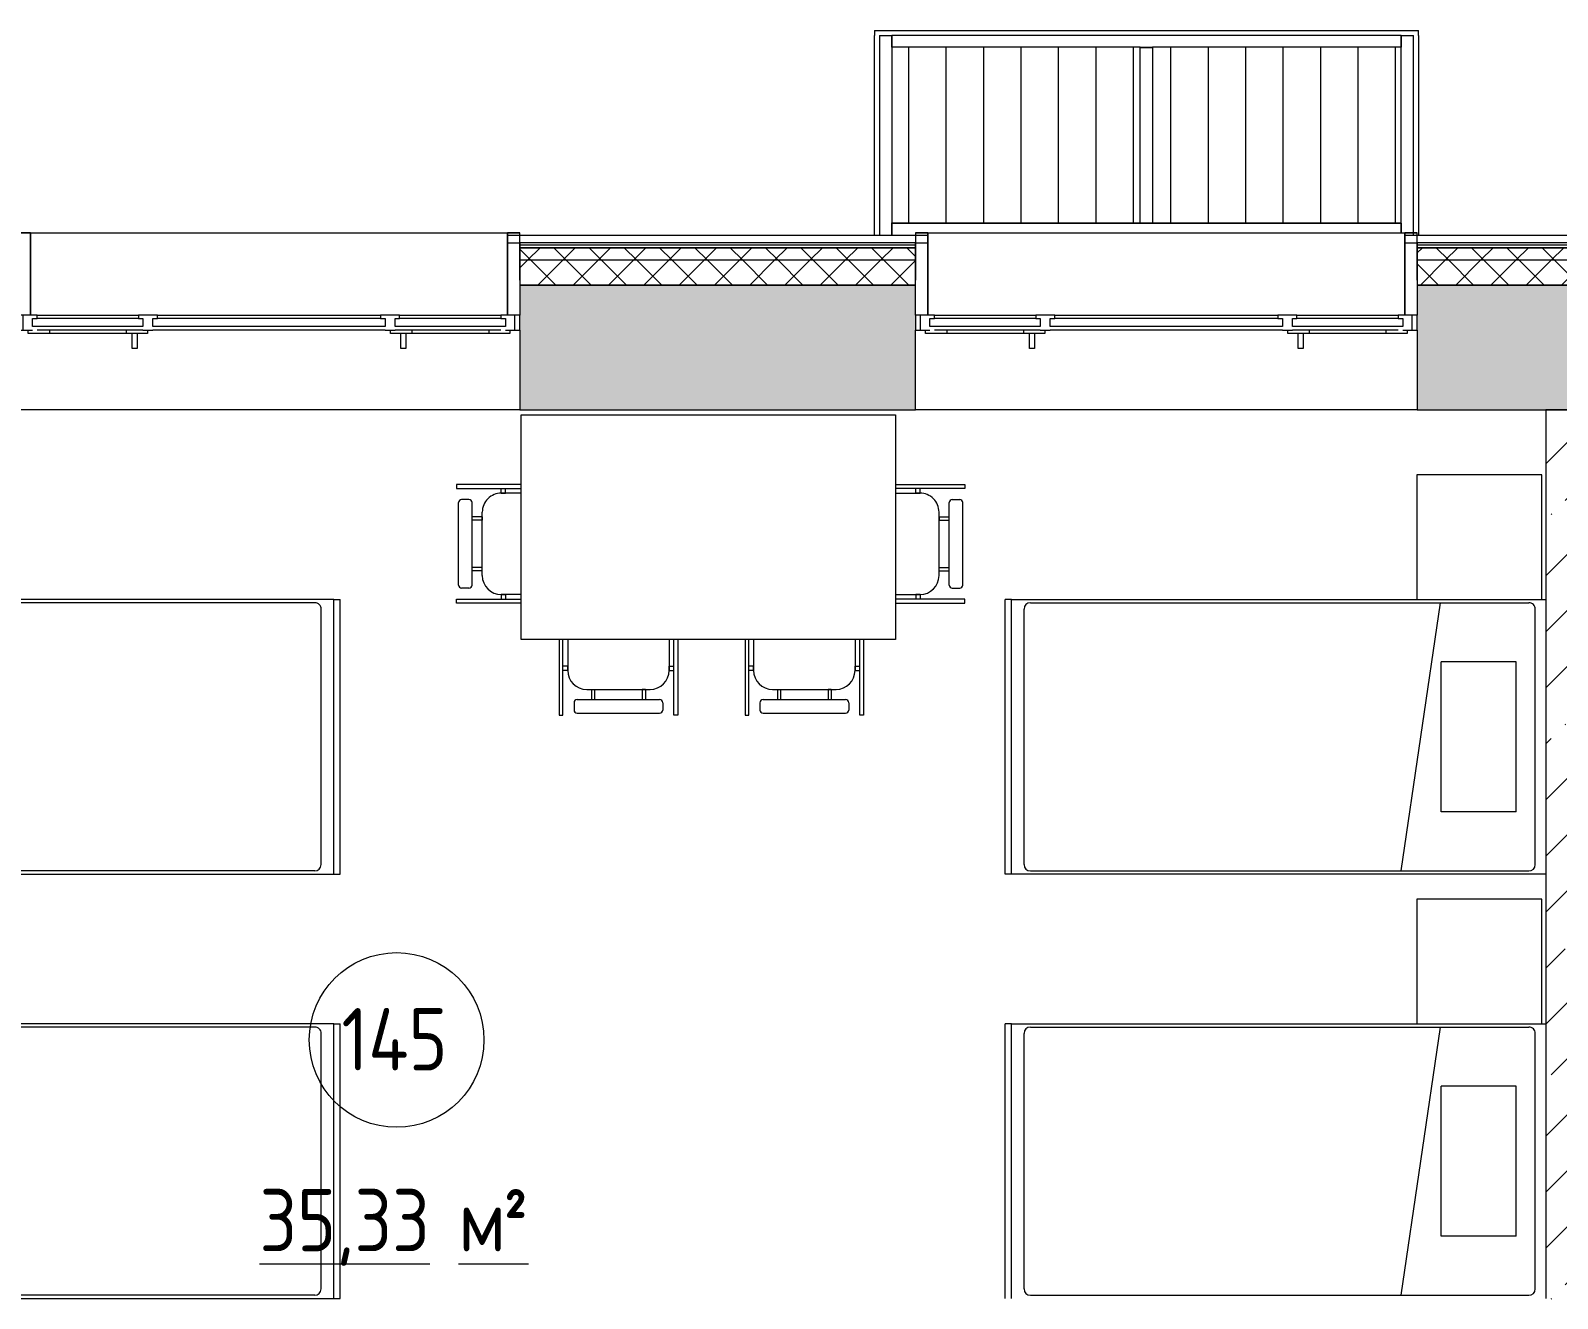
# Model space of a CAD drawing. Header units: millimetres. Extents: x -515342 to 330399, y -224905 to 507333.
# Drawn here: x -304569 to -298451, y -23754 to -18674 of the extents above; entities that cross this region are included whole.
import ezdxf

# ---------------------------------------------------------------- set-up
doc = ezdxf.new("R2010")
doc.units = ezdxf.units.MM
doc.layers.get('0').update_dxf_attribs({"lineweight": 0})
for name, color, linetype, lineweight in [('_ Окна', 7, 'Continuous', 0), ('Витраж', 7, 'Continuous', 0), ('Марки помещений', 7, 'Continuous', 0), ('Мебель', 7, 'Continuous', 0), ('Окна', 7, 'Continuous', 0), ('Панели витража', 7, 'Continuous', 0), ('Стены внутренние', 7, 'Continuous', 0), ('Стены наружные', 7, 'Continuous', 0), ('Стены несущие', 7, 'Continuous', 0), ('Стены отделка', 7, 'Continuous', 0), ('Стены штриховка', 7, 'Continuous', 0)]:
    doc.layers.add(name, color=color, linetype=linetype, lineweight=lineweight)
doc.styles.add('GOST Common_1', font='', dxfattribs={"width": 0.9, "height": 250})
doc.styles.add('GOST Common_2', font='', dxfattribs={"width": 0.9, "height": 250})
doc.styles.get('GOST Common_1').set_extended_font_data('GOST Common')
doc.styles.get('GOST Common_2').set_extended_font_data('GOST Common')
pattern_1 = [(45, (0, 0), (-70.71068, 70.71068), []), (135, (0, 0), (-70.71068, -70.71068), [])]
pattern_2 = [(90, (0, 1380.71), (-150, 9e-15), [])]
pattern_3 = [(90, (0, 14773.38), (-150, 9e-15), [])]

# ---------------------------------------------------------------- blocks, each defined once
blk = doc.blocks.new('Окно_ПВХ_3Створки_1Фрамуга-верх - АР_Окно_ОП_1820_h_х1970_3ст2фр-в-9696728-О_АР_П_1_0_000_План 1 этажа')
at = {"layer": '_ Окна'}
for p, q in [((-929, 130), (-1005, 130)), ((-1005, 130), (-1005, 70)), ((-985, 70), (-985, 130)), ((-929, 116), (-929, 130)), ((-447, 130), (-523, 130)), ((-523, 130), (-523, 116)), ((-447, 116), (-447, 130)), ((523, 130), (447, 130)), ((447, 130), (447, 116)), ((523, 116), (523, 130)), ((929, 130), (929, 116)), ((1005, 130), (929, 130)), ((985, 70), (985, 130)), ((1005, 70), (1005, 130)), ((-1005, 70), (-947, 70)), ((-965, 56), (-965, 70)), ((-947, 84), (-947, 116)), ((-947, 116), (-929, 116)), ((-505, 84), (-947, 84)), ((-523, 116), (-929, 116)), ((-880, 70), (-880, 56)), ((-572, 70), (-572, 56)), ((-523, 116), (-505, 116)), ((-505, 116), (-505, 84)), ((-505, 70), (-465, 70)), ((-487, 70), (-487, 56)), ((-465, 84), (-465, 116)), ((-465, 116), (-447, 116)), ((465, 84), (-465, 84)), ((447, 116), (-447, 116)), ((447, 116), (465, 116)), ((465, 116), (465, 84)), ((465, 70), (505, 70)), ((487, 56), (487, 70)), ((505, 84), (505, 116)), ((505, 116), (523, 116)), ((947, 84), (505, 84)), ((929, 116), (523, 116)), ((572, 70), (572, 56)), ((880, 70), (880, 56)), ((929, 116), (947, 116)), ((947, 116), (947, 84)), ((947, 70), (1005, 70)), ((965, 70), (965, 56)), ((-880, 56), (-965, 56)), ((-487, 56), (-572, 56)), ((572, 56), (487, 56)), ((965, 56), (880, 56))]:
    blk.add_line(p, q, dxfattribs=at)
at = {"layer": 'Окна'}
for p, q in [((-929, 130), (-523, 130)), ((-447, 130), (447, 130)), ((523, 130), (929, 130)), ((-505, 70), (-929, 70)), ((465, 70), (-465, 70)), ((929, 70), (505, 70)), ((-572, 56), (-880, 56)), ((-548.5, -4), (-548.5, 56)), ((-528.5, 56), (-528.5, -4)), ((528.5, -4), (528.5, 56)), ((548.5, 56), (548.5, -4)), ((880, 56), (572, 56)), ((-528.5, -4), (-548.5, -4)), ((548.5, -4), (528.5, -4))]:
    blk.add_line(p, q, dxfattribs=at)
blk = doc.blocks.new('Прямоугольный импост - АР_Откос_Металлический_50х330 Белый Левый-9898761-О_АР_П_1_0_000_План 1 этажа')
at = {"layer": 'Витраж'}
blk.add_line((8064.1, 16115), (9974.1, 16115), dxfattribs=at)
blk = doc.blocks.new('Прямоугольный импост - АР_Откос_Металлический_50х330 Белый Правый-9899492-О_АР_П_1_0_000_План 1 этажа')
at = {"layer": 'Витраж', "lineweight": 18}
for p, q in [((-50, -290), (-50, 40)), ((-50, 40), (0, 40)), ((-1, 39), (-49, 39)), ((-49, 39), (-49, -290)), ((-1, -150), (-1, 39)), ((0, 40), (0, -150)), ((0, -150), (-1, -150))]:
    blk.add_line(p, q, dxfattribs=at)
blk = doc.blocks.new('Прямоугольный импост - АР_Откос_Металлический_50х330 Белый Левый-9898760-О_АР_П_1_0_000_План 1 этажа')
at = {"layer": 'Витраж', "lineweight": 18}
for p, q in [((0, 40), (-50, 40)), ((-50, 40), (-50, -290)), ((-49, -290), (-49, 39)), ((-49, 39), (-1, 39)), ((-1, 39), (-1, -150)), ((0, -150), (0, 40)), ((-1, -150), (0, -150))]:
    blk.add_line(p, q, dxfattribs=at)
blk = doc.blocks.new('Системная панель - АР_ПанельВитража_Монолитный поликарбонат 6мм-V170-О_АР_П_1_0_000_План 1 этажа')
at = {"layer": 'Панели витража'}
h = blk.add_hatch(dxfattribs=at)
h.set_pattern_fill('FP_67', color=256, style=0, pattern_type=2)
h.set_pattern_definition(pattern_2)
h.paths.add_polyline_path([(74679.9, 16154.1), (75674.9, 16154.1), (75674.9, 16859), (74679.9, 16859)])
h = blk.add_hatch(dxfattribs=at)
h.set_pattern_fill('FP_68', color=256, style=0, pattern_type=2)
h.set_pattern_definition(pattern_3)
h.paths.add_polyline_path([(75465.1, 16152.6), (75674.9, 16152.6), (75674.9, 16154.1), (74679.9, 16154.1), (74679.9, 16152.6)])
for p, q in [((75674.9, 16859), (74679.9, 16859)), ((74679.9, 16859), (74679.9, 16154.1)), ((75674.9, 16154.1), (75674.9, 16859)), ((74679.9, 16154.1), (75674.9, 16154.1)), ((74679.9, 16152.2), (74679.9, 16154.1)), ((75674.9, 16152.2), (75674.9, 16154.1))]:
    blk.add_line(p, q, dxfattribs=at)
blk = doc.blocks.new('Прямоугольный импост - АР_Импост_50х50 _труба_-10238076-О_АР_П_1_0_000_План 1 этажа')
at = {"layer": 'Витраж'}
for p, q in [((18736.4, 16859), (18736.4, 16905)), ((19756.4, 16905), (18736.4, 16905)), ((19756.4, 16857.4), (19731.4, 16857.4))]:
    blk.add_line(p, q, dxfattribs=at)
blk = doc.blocks.new('Прямоугольный импост - АР_Импост_50х50 _труба_-10238077-О_АР_П_1_0_000_План 1 этажа')
at = {"layer": 'Витраж'}
for p, q in [((55674.9, 16152.6), (56694.9, 16152.6)), ((56694.9, 16152.6), (56694.9, 16115))]:
    blk.add_line(p, q, dxfattribs=at)
blk = doc.blocks.new('Прямоугольный импост - АР_Импост_50х50 _труба_-V171-О_АР_П_1_0_000_План 1 этажа')
at = {"layer": 'Витраж'}
for p, q in [((75674.9, 16905), (75724.9, 16905)), ((75674.9, 16859), (75674.9, 16905)), ((75724.9, 16115), (75724.9, 16905)), ((75674.9, 16115), (75674.9, 16152.6)), ((75724.9, 16105), (75724.9, 16114))]:
    blk.add_line(p, q, dxfattribs=at)
blk = doc.blocks.new('Прямоугольный импост - АР_Импост_50х50 _труба_-V165-О_АР_П_1_0_000_План 1 этажа')
at = {"layer": 'Витраж'}
for p, q in [((62629.9, 16905), (62679.9, 16905)), ((62629.9, 16905), (62629.9, 16105)), ((62679.9, 16905), (62679.9, 16859)), ((62679.9, 16152.6), (62679.9, 16105))]:
    blk.add_line(p, q, dxfattribs=at)
blk = doc.blocks.new('Системная панель - АР_ПанельВитража_Монолитный поликарбонат 6мм-V172-О_АР_П_1_0_000_План 1 этажа')
at = {"layer": 'Панели витража'}
h = blk.add_hatch(dxfattribs=at)
h.set_pattern_fill('FP_67', color=256, style=0, pattern_type=2)
h.set_pattern_definition(pattern_2)
h.paths.add_polyline_path([(73634.9, 16154.1), (74629.9, 16154.1), (74629.9, 16859), (73634.9, 16859)])
h = blk.add_hatch(dxfattribs=at)
h.set_pattern_fill('FP_68', color=256, style=0, pattern_type=2)
h.set_pattern_definition(pattern_3)
h.paths.add_polyline_path([(73688.4, 16152.6), (74629.9, 16152.6), (74629.9, 16154.1), (73634.9, 16154.1), (73634.9, 16152.6)])
for p, q in [((74629.9, 16859), (73634.9, 16859)), ((73634.9, 16859), (73634.9, 16154.1)), ((74629.9, 16154.1), (74629.9, 16859)), ((73634.9, 16154.1), (74629.9, 16154.1)), ((73634.9, 16152.2), (73634.9, 16154.1)), ((74629.9, 16152.2), (74629.9, 16154.1))]:
    blk.add_line(p, q, dxfattribs=at)
blk = doc.blocks.new('Прямоугольный импост - АР_Импост_50х50 _труба_-10238080-О_АР_П_1_0_000_План 1 этажа')
at = {"layer": 'Витраж'}
for p, q in [((20776.4, 16905), (19756.4, 16905)), ((20776.4, 16905), (20776.4, 16859)), ((19781.4, 16857.4), (19756.4, 16857.4))]:
    blk.add_line(p, q, dxfattribs=at)
blk = doc.blocks.new('Прямоугольный импост - АР_Импост_50х50 _труба_-V167-О_АР_П_1_0_000_План 1 этажа')
at = {"layer": 'Витраж'}
for p, q in [((62679.9, 16105), (62679.9, 16152.6)), ((62679.9, 16152.6), (63699.9, 16152.6))]:
    blk.add_line(p, q, dxfattribs=at)
blk = doc.blocks.new('Прямоугольный импост - АР_Импост_50х50 _труба_-V161-О_АР_П_1_0_000_План 1 этажа')
at = {"layer": 'Витраж'}
for p, q in [((55649.9, 16857.4), (55699.9, 16857.4)), ((55699.9, 16152.6), (55649.9, 16152.6))]:
    blk.add_line(p, q, dxfattribs=at)
blk = doc.blocks.new('СД_Люблино_Фасады_rvt-1-О_АР_П_1_0_000_План 1 этажа')
at = {"layer": 'Стены внутренние'}
h = blk.add_hatch(dxfattribs=at)
h.set_pattern_fill('FP_1', color=256, style=0, pattern_type=2)
h.set_pattern_definition([(45, (0, 0), (-224.5064, 224.5064), []), (45, (224.5, 0), (-224.5064, 224.5064), [396.875, -79.375, 3.353, -76.022])])
h.paths.add_polyline_path([(95008.7, 15405), (95268.9, 15405), (95268.9, 15905), (93672.7, 15905), (93672.7, 15405), (94120.4, 15405)])
h.paths.add_polyline_path([(101935, 15405), (101935, 15905), (97278.9, 15905), (97278.9, 15405), (101435, 15405)])
h.paths.add_polyline_path([(91662.7, 15405), (91662.7, 15905), (90062.5, 15905), (90062.5, 15405), (91455.3, 15405)])
h.paths.add_polyline_path([(88052.5, 15405), (88052.5, 15905), (86472.6, 15905), (86472.6, 15405), (87902, 15405)])
h.paths.add_polyline_path([(83460.2, 15405), (84462.6, 15405), (84462.6, 15905), (82935.3, 15905), (82935.3, 15405)])
h.paths.add_polyline_path([(80925.3, 15405), (80925.3, 15905), (79340.3, 15905), (79340.3, 15405), (80795.2, 15405)])
h.paths.add_polyline_path([(72144.8, 15405), (73729.7, 15405), (73729.7, 15905), (72144.8, 15905), (72144.8, 15520.8)])
h.paths.add_polyline_path([(70134.8, 15405), (70134.8, 15905), (68493.6, 15905), (68493.6, 15405), (69731.3, 15405)])
h.paths.add_polyline_path([(76353.4, 15405), (77330.3, 15405), (77330.3, 15905), (75739.7, 15905), (75739.7, 15405)])
h.paths.add_polyline_path([(60500.1, 15405), (62868.6, 15405), (62868.6, 15905), (60500.1, 15905), (60500.1, 15725)])
h.paths.add_polyline_path([(64878.6, 15405), (66483.6, 15405), (66483.6, 15905), (64878.6, 15905), (64878.6, 15520.8)])
h.paths.add_polyline_path([(58090.1, 15405), (58090.1, 15905), (56894.2, 15905), (56894.2, 15405), (57698.2, 15405)])
h.paths.add_polyline_path([(51650.9, 15405), (54484.2, 15405), (54484.2, 15905), (51650.9, 15905)])
h.paths.add_polyline_path([(49990.9, 15405), (49990.9, 15905), (47243.8, 15905), (47243.8, 15405), (49703, 15405)])
h.paths.add_polyline_path([(40819.6, 15405), (41213.8, 15405), (41213.8, 15905), (38819.5, 15905), (38819.5, 15405), (39931.2, 15405)])
h.paths.add_polyline_path([(44833.8, 15405), (44833.8, 15905), (43623.8, 15905), (43623.8, 15405), (44430.3, 15405)])
h.paths.add_polyline_path([(36809.5, 15405), (36809.5, 15905), (35219.5, 15905), (35219.5, 15405), (36406, 15405)])
h.paths.add_polyline_path([(29609.5, 15405), (29609.5, 15905), (28023.1, 15905), (28023.1, 15405), (29271.1, 15405)])
h.paths.add_polyline_path([(31619.5, 15405), (33209.5, 15405), (33209.5, 15905), (31619.5, 15905), (31619.5, 15520.8)])
h.paths.add_polyline_path([(17210.3, 15405), (18800.9, 15405), (18800.9, 15905), (17210.3, 15905), (17210.3, 15725)])
h.paths.add_polyline_path([(20810.9, 15405), (22415.8, 15405), (22415.8, 15905), (20810.9, 15905), (20810.9, 15725)])
h.paths.add_polyline_path([(15200.3, 15405), (15200.3, 15905), (13615.3, 15905), (13615.3, 15405), (15057.5, 15405)])
h.paths.add_polyline_path([(24425.8, 15405), (26013.1, 15405), (26013.1, 15905), (24425.8, 15905), (24425.8, 15520.8)])
h.paths.add_polyline_path([(10024.1, 15405), (11605.3, 15405), (11605.3, 15905), (10024.1, 15905), (10024.1, 15725)])
h.paths.add_polyline_path([(6409.2, 15405), (8014.1, 15405), (8014.1, 15905), (6409.2, 15905), (6409.2, 15725)])
h.paths.add_polyline_path([(4399.2, 15405), (4399.2, 15905), (2875, 15905), (2875, 15405), (4397.3, 15405)])
h.paths.add_polyline_path([(1325, 15405), (1325, 15905), (-305, 15905), (-305, 15405), (843.9, 15405)])
at = {"layer": 'Стены наружные'}
h = blk.add_hatch(dxfattribs=at)
h.set_pattern_fill('FP_10', color=256, style=0, pattern_type=2)
h.set_pattern_definition(pattern_1)
h.paths.add_polyline_path([(102085, 16005), (102085, 16055), (97278.9, 16055), (97278.9, 16005), (102035, 16005)])
h.paths.add_polyline_path([(95268.9, 16005), (95268.9, 16055), (93672.7, 16055), (93672.7, 16005), (95008.7, 16005)])
h.paths.add_polyline_path([(83460.2, 16005), (84462.6, 16005), (84462.6, 16055), (82935.3, 16055), (82935.3, 16005)])
h.paths.add_polyline_path([(86472.6, 16005), (88052.5, 16005), (88052.5, 16055), (86472.6, 16055)])
h.paths.add_polyline_path([(80925.3, 16005), (80925.3, 16055), (79340.3, 16055), (79340.3, 16005), (80795.2, 16005)])
h.paths.add_polyline_path([(90062.5, 16005), (91662.7, 16005), (91662.7, 16055), (90062.5, 16055)])
h.paths.add_polyline_path([(77330.3, 16005), (77330.3, 16055), (75739.7, 16055), (75739.7, 16005), (77241.8, 16005)])
h.paths.add_polyline_path([(51650.9, 16005), (54484.2, 16005), (54484.2, 16055), (51650.9, 16055)])
h.paths.add_polyline_path([(70134.8, 16005), (70134.8, 16055), (68493.6, 16055), (68493.6, 16005), (69246.7, 16005)])
h.paths.add_polyline_path([(61251.5, 16005), (62868.6, 16005), (62868.6, 16055), (60500.1, 16055), (60500.1, 16005)])
h.paths.add_polyline_path([(72144.8, 16005), (73729.7, 16005), (73729.7, 16055), (72144.8, 16055)])
h.paths.add_polyline_path([(57698.2, 16005), (58090.1, 16005), (58090.1, 16055), (56894.2, 16055), (56894.2, 16005)])
h.paths.add_polyline_path([(66483.6, 16005), (66483.6, 16055), (64878.6, 16055), (64878.6, 16005), (65693.3, 16005)])
h.paths.add_polyline_path([(49990.9, 16005), (49990.9, 16055), (47243.8, 16055), (47243.8, 16005), (49703, 16005)])
h.paths.add_polyline_path([(36377.8, 16005), (36809.5, 16005), (36809.5, 16055), (35219.5, 16055), (35219.5, 16005), (35489.5, 16005)])
h.paths.add_polyline_path([(39042.9, 16005), (41213.8, 16005), (41213.8, 16055), (38819.5, 16055), (38819.5, 16005)])
h.paths.add_polyline_path([(44373, 16005), (44833.8, 16005), (44833.8, 16055), (43623.8, 16055), (43623.8, 16005)])
h.paths.add_polyline_path([(29271.1, 16005), (29609.5, 16005), (29609.5, 16055), (28023.1, 16055), (28023.1, 16005), (28382.7, 16005)])
h.paths.add_polyline_path([(24425.8, 16005), (26013.1, 16005), (26013.1, 16055), (24425.8, 16055)])
h.paths.add_polyline_path([(33209.5, 16005), (33209.5, 16055), (31619.5, 16055), (31619.5, 16005), (32824.4, 16005)])
h.paths.add_polyline_path([(11605.3, 16005), (11605.3, 16055), (10024.1, 16055), (10024.1, 16005), (11504.1, 16005)])
h.paths.add_polyline_path([(20810.9, 16005), (22415.8, 16005), (22415.8, 16055), (20810.9, 16055)])
h.paths.add_polyline_path([(18610.9, 16005), (18800.9, 16005), (18800.9, 16055), (17210.3, 16055), (17210.3, 16005), (17722.5, 16005)])
h.paths.add_polyline_path([(15200.3, 16005), (15200.3, 16055), (13615.3, 16055), (13615.3, 16005), (15057.5, 16005)])
h.paths.add_polyline_path([(8014.1, 16005), (8014.1, 16055), (6409.2, 16055), (6409.2, 16005), (7950.7, 16005)])
h.paths.add_polyline_path([(397.7, 16005), (397.7, 16055), (-405, 16055), (-405, 16005), (-44.4, 16005)])
h.paths.add_polyline_path([(4399.2, 16005), (4399.2, 16055), (3897.7, 16055), (3897.7, 16005), (4397.3, 16005)])
h = blk.add_hatch(dxfattribs=at)
h.set_pattern_fill('FP_10', color=256, style=0, pattern_type=2)
h.set_pattern_definition(pattern_1)
h.paths.add_polyline_path([(93672.7, 15905), (95268.9, 15905), (95268.9, 16005), (93672.7, 16005)])
h.paths.add_polyline_path([(102035, 15905), (102035, 16005), (97278.9, 16005), (97278.9, 15905), (101935, 15905)])
h.paths.add_polyline_path([(84348.6, 15905), (84462.6, 15905), (84462.6, 16005), (82935.3, 16005), (82935.3, 15905), (83460.2, 15905)])
h.paths.add_polyline_path([(87013.6, 15905), (88052.5, 15905), (88052.5, 16005), (86472.6, 16005), (86472.6, 15905)])
h.paths.add_polyline_path([(90062.5, 15905), (91662.7, 15905), (91662.7, 16005), (90062.5, 16005)])
h.paths.add_polyline_path([(73688.4, 15905), (73729.7, 15905), (73729.7, 16005), (72144.8, 16005), (72144.8, 15905), (72800.1, 15905)])
h.paths.add_polyline_path([(75739.7, 15905), (77330.3, 15905), (77330.3, 16005), (75739.7, 16005)])
h.paths.add_polyline_path([(79340.3, 15905), (80925.3, 15905), (80925.3, 16005), (79340.3, 16005)])
h.paths.add_polyline_path([(69246.7, 15905), (70134.8, 15905), (70134.8, 16005), (68493.6, 16005), (68493.6, 15905)])
h.paths.add_polyline_path([(62868.6, 15905), (62868.6, 16005), (60500.1, 16005), (60500.1, 15905), (62139.9, 15905)])
h.paths.add_polyline_path([(65693.3, 15905), (66483.6, 15905), (66483.6, 16005), (64878.6, 16005), (64878.6, 15905)])
h.paths.add_polyline_path([(52368.1, 15905), (54484.2, 15905), (54484.2, 16005), (51650.9, 16005), (51650.9, 15905)])
h.paths.add_polyline_path([(58090.1, 15905), (58090.1, 16005), (56894.2, 16005), (56894.2, 15905), (57698.2, 15905)])
h.paths.add_polyline_path([(47926.3, 15905), (49990.9, 15905), (49990.9, 16005), (47243.8, 16005), (47243.8, 15905)])
h.paths.add_polyline_path([(43623.8, 15905), (44833.8, 15905), (44833.8, 16005), (43623.8, 16005)])
h.paths.add_polyline_path([(41213.8, 15905), (41213.8, 16005), (38819.5, 16005), (38819.5, 15905), (40819.6, 15905)])
h.paths.add_polyline_path([(31936.1, 15905), (33209.5, 15905), (33209.5, 16005), (31619.5, 16005), (31619.5, 15905)])
h.paths.add_polyline_path([(36809.5, 15905), (36809.5, 16005), (35219.5, 16005), (35219.5, 15905), (36377.8, 15905)])
h.paths.add_polyline_path([(29609.5, 15905), (29609.5, 16005), (28023.1, 16005), (28023.1, 15905), (29271.1, 15905)])
h.paths.add_polyline_path([(26013.1, 15905), (26013.1, 16005), (24425.8, 16005), (24425.8, 15905), (25717.7, 15905)])
h.paths.add_polyline_path([(20810.9, 15905), (22415.8, 15905), (22415.8, 16005), (20810.9, 16005)])
h.paths.add_polyline_path([(18800.9, 15905), (18800.9, 16005), (17210.3, 16005), (17210.3, 15905), (18610.9, 15905)])
h.paths.add_polyline_path([(15057.5, 15905), (15200.3, 15905), (15200.3, 16005), (13615.3, 16005), (13615.3, 15905)])
h.paths.add_polyline_path([(11504.1, 15905), (11605.3, 15905), (11605.3, 16005), (10024.1, 16005), (10024.1, 15905)])
h.paths.add_polyline_path([(8014.1, 15905), (8014.1, 16005), (6409.2, 16005), (6409.2, 15905), (7950.7, 15905)])
h.paths.add_polyline_path([(-44.4, 15905), (397.7, 15905), (397.7, 16005), (-305, 16005), (-305, 15905)])
h.paths.add_polyline_path([(4399.2, 15905), (4399.2, 16005), (3897.7, 16005), (3897.7, 15905), (4397.3, 15905)])
at = {"layer": 'Стены внутренние'}
for p, q in [((73564.9, 16925), (75744.9, 16925)), ((73564.9, 16925), (73564.9, 16905)), ((73564.9, 16105), (73564.9, 16905)), ((75744.9, 16905), (75744.9, 16925)), ((75744.9, 16905), (75744.9, 16105)), ((72095.7, 16105), (72143.8, 16105)), ((72144.8, 16105), (73729.7, 16105)), ((73730.7, 16105), (73778.7, 16105)), ((75690.7, 16105), (75738.8, 16105)), ((75739.7, 16105), (77330.3, 16105)), ((72095.6, 16075), (72144, 16075)), ((73730.5, 16075), (73778.8, 16075)), ((75690.6, 16075), (75738.9, 16075)), ((72144.8, 15405), (70134.8, 15405)), ((75739.7, 15405), (73729.7, 15405))]:
    blk.add_line(p, q, dxfattribs=at)
at = {"layer": 'Стены несущие'}
for p, q in [((72144.8, 15905), (72144.8, 15785)), ((73729.7, 15905), (72144.8, 15905)), ((72144.8, 15905), (73729.7, 15905)), ((73729.7, 15785), (73729.7, 15905)), ((75739.7, 15905), (75739.7, 15785)), ((77330.3, 15905), (75739.7, 15905)), ((75739.7, 15905), (77330.3, 15905)), ((72144.8, 15725), (72144.8, 15405)), ((73729.7, 15405), (73729.7, 15725)), ((75739.7, 15725), (75739.7, 15405)), ((72144.8, 15405), (73729.7, 15405)), ((75739.7, 15405), (77330.3, 15405))]:
    blk.add_line(p, q, dxfattribs=at)
at = {"layer": 'Стены отделка', "lineweight": 9}
for p, q in [((73729.7, 16075), (72144.8, 16075)), ((72144.8, 16075), (72144.8, 16065)), ((72144.8, 16065), (72144.8, 16055)), ((72144.8, 16055), (72144.8, 16005)), ((73729.7, 16065), (73729.7, 16075)), ((73729.7, 16055), (73729.7, 16065)), ((73729.7, 16005), (73729.7, 16055)), ((77330.3, 16075), (75739.7, 16075)), ((75739.7, 16075), (75739.7, 16065)), ((75739.7, 16065), (75739.7, 16055)), ((75739.7, 16055), (75739.7, 16005)), ((72144.8, 16005), (72144.8, 15905)), ((73729.7, 15905), (73729.7, 16005)), ((75739.7, 16005), (75739.7, 15905))]:
    blk.add_line(p, q, dxfattribs=at)
at = {"layer": 'Стены штриховка'}
for p, q in [((73729.7, 16065), (72144.8, 16065)), ((73729.7, 16055), (72144.8, 16055)), ((72144.8, 16055), (73729.7, 16055)), ((77330.3, 16065), (75739.7, 16065)), ((77330.3, 16055), (75739.7, 16055)), ((75739.7, 16055), (77330.3, 16055)), ((73729.7, 16005), (72144.8, 16005)), ((77330.3, 16005), (75739.7, 16005))]:
    blk.add_line(p, q, dxfattribs=at)
at = {"layer": 'Витраж', "lineweight": 9}
for name, p in [('Прямоугольный импост - АР_Импост_50х50 _труба_-V165-О_АР_П_1_0_000_План 1 этажа', (10955, 0)), ('Прямоугольный импост - АР_Импост_50х50 _труба_-10238076-О_АР_П_1_0_000_План 1 этажа', (54898.5, 0)), ('Прямоугольный импост - АР_Импост_50х50 _труба_-10238080-О_АР_П_1_0_000_План 1 этажа', (54898.5, 0)), ('Прямоугольный импост - АР_Импост_50х50 _труба_-V171-О_АР_П_1_0_000_План 1 этажа', (0, 0)), ('Прямоугольный импост - АР_Импост_50х50 _труба_-V161-О_АР_П_1_0_000_План 1 этажа', (18980, 0)), ('Прямоугольный импост - АР_Импост_50х50 _труба_-V167-О_АР_П_1_0_000_План 1 этажа', (10955, 0)), ('Прямоугольный импост - АР_Импост_50х50 _труба_-10238077-О_АР_П_1_0_000_План 1 этажа', (18980, 0)), ('Прямоугольный импост - АР_Откос_Металлический_50х330 Белый Левый-9898761-О_АР_П_1_0_000_План 1 этажа', (62120.6, 0)), ('Прямоугольный импост - АР_Откос_Металлический_50х330 Белый Левый-9898760-О_АР_П_1_0_000_План 1 этажа', (72144.8, 16075)), ('Прямоугольный импост - АР_Откос_Металлический_50х330 Белый Левый-9898761-О_АР_П_1_0_000_План 1 этажа', (65715.6, 0)), ('Прямоугольный импост - АР_Откос_Металлический_50х330 Белый Левый-9898760-О_АР_П_1_0_000_План 1 этажа', (75739.7, 16075))]:
    blk.add_blockref(name, p, dxfattribs=at)
at = {"layer": 'Витраж', "lineweight": 9, "extrusion": (0, 0, -1)}
for p in [(-70134.8, 16075), (-73729.7, 16075)]:
    blk.add_blockref('Прямоугольный импост - АР_Откос_Металлический_50х330 Белый Правый-9899492-О_АР_П_1_0_000_План 1 этажа', p, dxfattribs=at)
at = {"layer": 'Окна', "lineweight": 9}
for p in [(71139.8, 15655), (74734.7, 15655)]:
    blk.add_blockref('Окно_ПВХ_3Створки_1Фрамуга-верх - АР_Окно_ОП_1820_h_х1970_3ст2фр-в-9696728-О_АР_П_1_0_000_План 1 этажа', p, dxfattribs=at)
at = {"layer": 'Панели витража', "lineweight": 9}
for name in ['Системная панель - АР_ПанельВитража_Монолитный поликарбонат 6мм-V172-О_АР_П_1_0_000_План 1 этажа', 'Системная панель - АР_ПанельВитража_Монолитный поликарбонат 6мм-V170-О_АР_П_1_0_000_План 1 этажа']:
    blk.add_blockref(name, (0, 0), dxfattribs=at)
blk = doc.blocks.new('Кровать-Больница - 1100 x 2200 мм-V20-О_АР_П_1_0_000_План 1 этажа')
at = {"layer": 'Мебель'}
for p, q in [((-141.5, 1491), (958.5, 1491)), ((-141.5, 1465.6), (-141.5, 1491)), ((958.5, 1465.6), (958.5, 1491)), ((-141.5, -675.3), (-141.5, 1465.6)), ((-141.5, 1465.6), (958.5, 1465.6)), ((-103.4, 1414.8), (920.4, 1414.8)), ((958.5, 1465.6), (958.5, -675.3)), ((-128.8, 1389.4), (-128.8, -607.4)), ((945.8, 1389.4), (945.8, -607.4)), ((945.8, -251.8), (-128.8, -95.1)), ((108.5, -256.6), (708.5, -256.6)), ((108.5, -556.6), (108.5, -256.6)), ((708.5, -556.6), (708.5, -256.6)), ((108.5, -556.6), (708.5, -556.6)), ((-103.4, -632.8), (920.4, -632.8))]:
    blk.add_line(p, q, dxfattribs=at)
for centre, start, end in [((-103.4, 1389.4), 90, 180), ((920.4, 1389.4), 0, 90), ((-103.4, -607.4), 180, 270), ((920.4, -607.4), 270, 0)]:
    blk.add_arc(centre, 25.4, start, end, dxfattribs=at)
blk = doc.blocks.new('Кровать-Больница - 1100 x 2200 мм-V21-О_АР_П_1_0_000_План 1 этажа')
at = {"layer": 'Мебель'}
for p, q in [((-141.5, 678.8), (-141.5, -1465.6)), ((958.5, -1465.6), (958.5, 678.8)), ((-103.4, 632.8), (920.4, 632.8)), ((-128.8, -1389.4), (-128.8, 607.4)), ((108.5, 556.6), (108.5, 256.6)), ((108.5, 556.6), (708.5, 556.6)), ((708.5, 556.6), (708.5, 256.6)), ((945.8, -1389.4), (945.8, 607.4)), ((945.8, 251.8), (-128.8, 95.1)), ((108.5, 256.6), (708.5, 256.6)), ((-141.5, -1465.6), (-141.5, -1491)), ((-141.5, -1465.6), (958.5, -1465.6)), ((-103.4, -1414.8), (920.4, -1414.8)), ((958.5, -1465.6), (958.5, -1491)), ((-141.5, -1491), (958.5, -1491))]:
    blk.add_line(p, q, dxfattribs=at)
for centre, start, end in [((-103.4, 607.4), 90, 180), ((920.4, 607.4), 0, 90), ((-103.4, -1389.4), 180, 270), ((920.4, -1389.4), 270, 0)]:
    blk.add_arc(centre, 25.4, start, end, dxfattribs=at)
blk = doc.blocks.new('Прикроватная тумба - Прикроватная тумба-V22-О_АР_П_1_0_000_План 1 этажа')
at = {"layer": 'Мебель'}
for p, q in [((500, 500), (0, 500)), ((0, 500), (0, 0)), ((500, 0), (500, 500))]:
    blk.add_line(p, q, dxfattribs=at)
blk = doc.blocks.new('Кровать-Больница - 1100 x 2200 мм-V23-О_АР_П_1_0_000_План 1 этажа')
at = {"layer": 'Мебель'}
for p, q in [((-141.5, 1491), (958.5, 1491)), ((958.5, 1465.6), (958.5, 1491)), ((-141.5, 1465.6), (958.5, 1465.6)), ((-103.4, 1414.8), (920.4, 1414.8)), ((958.5, 1465.6), (958.5, -675.3)), ((-128.8, 1389.4), (-128.8, -607.4)), ((945.8, 1389.4), (945.8, -607.4)), ((945.8, -251.8), (-128.8, -95.1)), ((108.5, -256.6), (708.5, -256.6)), ((108.5, -556.6), (108.5, -256.6)), ((708.5, -556.6), (708.5, -256.6)), ((108.5, -556.6), (708.5, -556.6)), ((-103.4, -632.8), (920.4, -632.8))]:
    blk.add_line(p, q, dxfattribs=at)
for centre, start, end in [((-103.4, 1389.4), 90, 180), ((920.4, 1389.4), 0, 90), ((-103.4, -607.4), 180, 270), ((920.4, -607.4), 270, 0)]:
    blk.add_arc(centre, 25.4, start, end, dxfattribs=at)
blk = doc.blocks.new('Стол-Прямоугольный - 1500х900 мм-8945557-О_АР_П_1_0_000_План 1 этажа')
at = {"layer": 'Мебель'}
for p, q in [((-750, 450), (750, 450)), ((-750, -450), (-750, 450)), ((750, 450), (750, -450)), ((750, -450), (-750, -450))]:
    blk.add_line(p, q, dxfattribs=at)
blk = doc.blocks.new('Стул-Штабель - Стул-Штабель-8767036-О_АР_П_1_0_000_План 1 этажа')
at = {"layer": 'Мебель'}
for p, q in [((-416.6, -124.4), (-416.6, 134.5)), ((-416.6, 134.5), (-401.3, 134.5)), ((-401.3, 134.5), (-401.3, -124.4)), ((-344.1, 126.3), (-13.9, 126.3)), ((43.2, 134.5), (43.2, -124.4)), ((58.6, 134.5), (43.2, 134.5)), ((58.6, -124.4), (58.6, 134.5)), ((-356.8, 84.1), (-356.8, 113.6)), ((-344.1, 71.4), (-13.9, 71.4)), ((-286.9, 30.8), (-286.9, 71.4)), ((-274.2, 30.8), (-274.2, 71.4)), ((-83.8, 30.8), (-83.8, 71.4)), ((-71.1, 30.8), (-71.1, 71.4)), ((-1.2, 84.1), (-1.2, 113.6)), ((-306, 30.8), (-52, 30.8)), ((-286.9, 30.8), (-274.2, 30.8)), ((-71.1, 30.8), (-83.8, 30.8)), ((-401.3, -45.4), (-401.3, -62.4)), ((-382.2, -45.4), (-401.3, -45.4)), ((-382.2, -45.4), (-382.2, -62.4)), ((-382.2, -124.4), (-382.2, -45.4)), ((24.2, -45.4), (24.2, -62.4)), ((24.2, -45.4), (43.2, -45.4)), ((24.2, -124.4), (24.2, -45.4)), ((43.2, -45.4), (43.2, -62.4)), ((-382.2, -62.4), (-401.3, -62.4)), ((24.2, -62.4), (43.2, -62.4))]:
    blk.add_line(p, q, dxfattribs=at)
for centre, radius, start, end in [((-344.1, 113.6), 12.7, 90, 180), ((-13.9, 113.6), 12.7, 360, 90), ((-344.1, 84.1), 12.7, 180, 270), ((-13.9, 84.1), 12.7, 270, 0), ((-306, -45.4), 76.2, 90, 180), ((-52, -45.4), 76.2, 360, 90)]:
    blk.add_arc(centre, radius, start, end, dxfattribs=at)
blk = doc.blocks.new('Стул-Штабель - Стул-Штабель-8766705-О_АР_П_1_0_000_План 1 этажа')
at = {"layer": 'Мебель'}
for p, q in [((-416.6, 143.8), (-416.6, -134.5)), ((-401.3, -134.5), (-401.3, 143.8)), ((-382.2, 143.8), (-382.2, 45.4)), ((24.2, 143.8), (24.2, 45.4)), ((43.2, -134.5), (43.2, 143.8)), ((58.6, 143.8), (58.6, -134.5)), ((-401.3, 45.4), (-401.3, 62.4)), ((-382.2, 62.4), (-401.3, 62.4)), ((-382.2, 45.4), (-382.2, 62.4)), ((24.2, 62.4), (43.2, 62.4)), ((24.2, 45.4), (24.2, 62.4)), ((43.2, 45.4), (43.2, 62.4)), ((-382.2, 45.4), (-401.3, 45.4)), ((24.2, 45.4), (43.2, 45.4)), ((-306, -30.8), (-52, -30.8)), ((-286.9, -30.8), (-286.9, -71.4)), ((-286.9, -30.8), (-274.2, -30.8)), ((-274.2, -30.8), (-274.2, -71.4)), ((-83.8, -30.8), (-83.8, -71.4)), ((-71.1, -30.8), (-83.8, -30.8)), ((-71.1, -30.8), (-71.1, -71.4)), ((-356.8, -84.1), (-356.8, -113.6)), ((-344.1, -71.4), (-13.9, -71.4)), ((-1.2, -84.1), (-1.2, -113.6)), ((-416.6, -134.5), (-401.3, -134.5)), ((-344.1, -126.3), (-13.9, -126.3)), ((58.6, -134.5), (43.2, -134.5))]:
    blk.add_line(p, q, dxfattribs=at)
for centre, radius, start, end in [((-306, 45.4), 76.2, 180, 270), ((-52, 45.4), 76.2, 270, 0), ((-344.1, -84.1), 12.7, 90, 180), ((-344.1, -113.6), 12.7, 180, 270), ((-13.9, -84.1), 12.7, 360, 90), ((-13.9, -113.6), 12.7, 270, 0)]:
    blk.add_arc(centre, radius, start, end, dxfattribs=at)
blk = doc.blocks.new('Стул-Штабель - Стул-Штабель-V18-О_АР_П_1_0_000_План 1 этажа')
at = {"layer": 'Мебель'}
for p, q in [((-416.6, 169.6), (-416.6, -134.5)), ((-401.3, -134.5), (-401.3, 169.6)), ((-382.2, 169.6), (-382.2, 45.4)), ((24.2, 169.6), (24.2, 45.4)), ((43.2, -134.5), (43.2, 169.6)), ((58.6, 169.6), (58.6, -134.5)), ((-401.3, 45.4), (-401.3, 62.4)), ((-382.2, 62.4), (-401.3, 62.4)), ((-382.2, 45.4), (-382.2, 62.4)), ((24.2, 62.4), (43.2, 62.4)), ((24.2, 45.4), (24.2, 62.4)), ((43.2, 45.4), (43.2, 62.4)), ((-382.2, 45.4), (-401.3, 45.4)), ((24.2, 45.4), (43.2, 45.4)), ((-306, -30.8), (-52, -30.8)), ((-286.9, -30.8), (-286.9, -71.4)), ((-286.9, -30.8), (-274.2, -30.8)), ((-274.2, -30.8), (-274.2, -71.4)), ((-83.8, -30.8), (-83.8, -71.4)), ((-71.1, -30.8), (-83.8, -30.8)), ((-71.1, -30.8), (-71.1, -71.4)), ((-356.8, -84.1), (-356.8, -113.6)), ((-344.1, -71.4), (-13.9, -71.4)), ((-1.2, -84.1), (-1.2, -113.6)), ((-416.6, -134.5), (-401.3, -134.5)), ((-344.1, -126.3), (-13.9, -126.3)), ((58.6, -134.5), (43.2, -134.5))]:
    blk.add_line(p, q, dxfattribs=at)
for centre, radius, start, end in [((-306, 45.4), 76.2, 180, 270), ((-52, 45.4), 76.2, 270, 0), ((-344.1, -84.1), 12.7, 90, 180), ((-344.1, -113.6), 12.7, 180, 270), ((-13.9, -84.1), 12.7, 360, 90), ((-13.9, -113.6), 12.7, 270, 0)]:
    blk.add_arc(centre, radius, start, end, dxfattribs=at)
blk = doc.blocks.new('ASVP_Марка_Помещение_ДваЗначения - Номер Площадь-685795-О_АР_П_1_0_000_План 1 этажа')
at = {"layer": 'Марки помещений'}
blk.add_circle((0, 0), 3.5, dxfattribs=at)

msp = doc.modelspace()

# ---------------------------------------------------------------- hatches: boundary and pattern name
at = {"layer": 'Стены внутренние'}
h = msp.add_hatch(dxfattribs=at)
h.set_pattern_fill('FP_1', color=256, style=0, pattern_type=2)
h.set_pattern_definition([(45, (-374753.14, -35598.53), (-224.5064, 224.5064), []), (45, (-374528.64, -35598.53), (-224.5064, 224.5064), [396.875, -79.375, 3.353, -76.022])])
h.paths.add_polyline_path([(-298498.1427, -26203.5295), (-298108.1427, -26203.5295), (-298108.1427, -20193.5295), (-298498.1427, -20193.5295), (-298498.1427, -26063.7584)])
h.paths.add_polyline_path([(-298285.7778, -25687.0103), (-298320.5075, -25687.0103), (-298353.1427, -25675.132), (-298379.7471, -25652.8083), (-298397.1119, -25622.7315), (-298403.1427, -25588.5295), (-298397.1119, -25554.3275), (-298379.7471, -25524.2507), (-298353.1427, -25501.927), (-298320.5075, -25490.0487), (-298285.7778, -25490.0487), (-298253.1427, -25501.927), (-298226.5382, -25524.2507), (-298209.1734, -25554.3275), (-298203.1427, -25588.5295), (-298209.1734, -25622.7315), (-298226.5382, -25652.8083), (-298253.1427, -25675.132)])
h.paths.add_polyline_path([(-298320.5075, -25312.0103), (-298353.1427, -25300.132), (-298379.7471, -25277.8083), (-298397.1552, -25247.4862), (-298403.1427, -25213.5295), (-298397.1119, -25179.3275), (-298379.7471, -25149.2507), (-298353.1427, -25126.927), (-298320.5075, -25115.0487), (-298285.7778, -25115.0487), (-298253.1427, -25126.927), (-298226.5382, -25149.2507), (-298209.1734, -25179.3275), (-298203.1427, -25213.5295), (-298209.1734, -25247.7315), (-298226.5382, -25277.8083), (-298253.1427, -25300.132), (-298285.7778, -25312.0103)])
h.paths.add_polyline_path([(-298285.7778, -24912.0103), (-298320.5075, -24912.0103), (-298353.1427, -24900.132), (-298379.7471, -24877.8083), (-298397.1119, -24847.7315), (-298403.1427, -24813.5295), (-298397.1119, -24779.3275), (-298379.7471, -24749.2507), (-298353.1427, -24726.927), (-298320.5075, -24715.0487), (-298285.7778, -24715.0487), (-298253.1427, -24726.927), (-298226.5382, -24749.2507), (-298209.1734, -24779.3275), (-298203.1427, -24813.5295), (-298209.1734, -24847.7315), (-298226.5382, -24877.8083), (-298253.1427, -24900.132)])
h.paths.add_polyline_path([(-298285.7778, -24532.0103), (-298320.5075, -24532.0103), (-298353.1427, -24520.132), (-298379.7471, -24497.8083), (-298397.1119, -24467.7315), (-298402.7344, -24431.2139), (-298397.1119, -24399.3275), (-298379.7471, -24369.2507), (-298353.1427, -24346.927), (-298320.5075, -24335.0487), (-298285.7778, -24335.0487), (-298253.1427, -24346.927), (-298226.5382, -24369.2507), (-298209.1734, -24399.3275), (-298203.1427, -24433.5295), (-298209.1734, -24467.7315), (-298226.5382, -24497.8083), (-298253.1427, -24520.132)])
h.paths.add_polyline_path([(-298322.184, -24169.4793), (-298354.8192, -24157.6011), (-298381.4236, -24135.2773), (-298398.7884, -24105.2006), (-298404.8192, -24070.9986), (-298398.7884, -24036.7965), (-298381.4236, -24006.7198), (-298354.8192, -23984.396), (-298322.184, -23972.5178), (-298287.4544, -23972.5178), (-298254.8192, -23984.396), (-298228.2147, -24006.7198), (-298210.8499, -24036.7965), (-298204.8192, -24070.9986), (-298210.8499, -24105.2006), (-298228.2147, -24135.2773), (-298254.8192, -24157.6011), (-298287.4544, -24169.4793)])
h.paths.add_polyline_path([(-298285.7778, -23792.0103), (-298320.5075, -23792.0103), (-298353.1427, -23780.132), (-298379.7471, -23757.8083), (-298397.1119, -23727.7315), (-298403.1427, -23693.5295), (-298397.1119, -23659.3275), (-298379.7471, -23629.2507), (-298353.1427, -23606.927), (-298320.5075, -23595.0487), (-298285.7778, -23595.0487), (-298253.1427, -23606.927), (-298226.5382, -23629.2507), (-298209.1734, -23659.3275), (-298203.1427, -23693.5295), (-298209.1734, -23727.7315), (-298226.5382, -23757.8083), (-298253.1427, -23780.132)])

# ---------------------------------------------------------------- linework, layer by layer
at = {"layer": 'Стены несущие'}
for p, q in [((-298108.1427, -20193.5295), (-298498.1427, -20193.5295)), ((-298498.1427, -20193.5295), (-298498.1427, -23753.5295))]:
    msp.add_line(p, q, dxfattribs=at)

# ---------------------------------------------------------------- block references
msp.add_blockref('СД_Люблино_Фасады_rvt-1-О_АР_П_1_0_000_План 1 этажа', (-374753.1427, -35598.5295))
at = {"layer": 'Марки помещений', "xscale": 99.99999999999993, "yscale": 99.99999999999993, "zscale": 99.99999999999993}
msp.add_blockref('ASVP_Марка_Помещение_ДваЗначения - Номер Площадь-685795-О_АР_П_1_0_000_План 1 этажа', (-303102.2017, -22717.7642), dxfattribs=at)
at = {"layer": 'Мебель'}
for name, p, rotation in [('Стол-Прямоугольный - 1500х900 мм-8945557-О_АР_П_1_0_000_План 1 этажа', (-301853.7615, -20662.834), 180), ('Стул-Штабель - Стул-Штабель-8767036-О_АР_П_1_0_000_План 1 этажа', (-302728.2041, -20551.0956), 89.99999999999972), ('Стул-Штабель - Стул-Штабель-8766705-О_АР_П_1_0_000_План 1 этажа', (-300959.9383, -20551.0956), 89.99999999999993), ('Кровать-Больница - 1100 x 2200 мм-V21-О_АР_П_1_0_000_План 1 этажа', (-304819.3099, -21912.0115), 90.00000000000031), ('Кровать-Больница - 1100 x 2200 мм-V20-О_АР_П_1_0_000_План 1 этажа', (-299173.4859, -21912.0115), 90.00000000000007), ('Кровать-Больница - 1100 x 2200 мм-V21-О_АР_П_1_0_000_План 1 этажа', (-304819.3099, -23612.0115), 90.00000000000031), ('Кровать-Больница - 1100 x 2200 мм-V23-О_АР_П_1_0_000_План 1 этажа', (-299173.4859, -23612.0115), 90.00000000000007)]:
    msp.add_blockref(name, p, dxfattribs=dict(at, rotation=rotation))
for name, p in [('Прикроватная тумба - Прикроватная тумба-V22-О_АР_П_1_0_000_План 1 этажа', (-299014.4794, -20953.5295)), ('Стул-Штабель - Стул-Штабель-V18-О_АР_П_1_0_000_План 1 этажа', (-302034.6205, -21282.461)), ('Стул-Штабель - Стул-Штабель-V18-О_АР_П_1_0_000_План 1 этажа', (-301289.8205, -21282.461)), ('Прикроватная тумба - Прикроватная тумба-V22-О_АР_П_1_0_000_План 1 этажа', (-299014.4794, -22653.5295))]:
    msp.add_blockref(name, p, dxfattribs=at)

# ---------------------------------------------------------------- texts
at = {"layer": 'Марки помещений', "char_height": 250, "attachment_point": 1}
for s, insert, width, style in [('145', (-303323.159, -22590.0392), 548.35425, 'GOST Common_1'), ('\\L35,33 ', (-303651.6452, -23314.5696), 966.835125, 'GOST Common_1'), ('\\L\\fGOST Common|b0|i0|c238|p34|;\\W.9;\\L²', (-302675.3327, -23314.5696), 165.949312, 'GOST Common_2'), ('\\L\\fGOST Common|b0|i0|c204|p34|;\\W.9;\\Lм', (-302853.9264, -23314.5696), 216.455625, 'GOST Common_1')]:
    msp.add_mtext(s, dxfattribs=dict(at, insert=insert, width=width, style=style))

doc.saveas('drawing.dxf')
